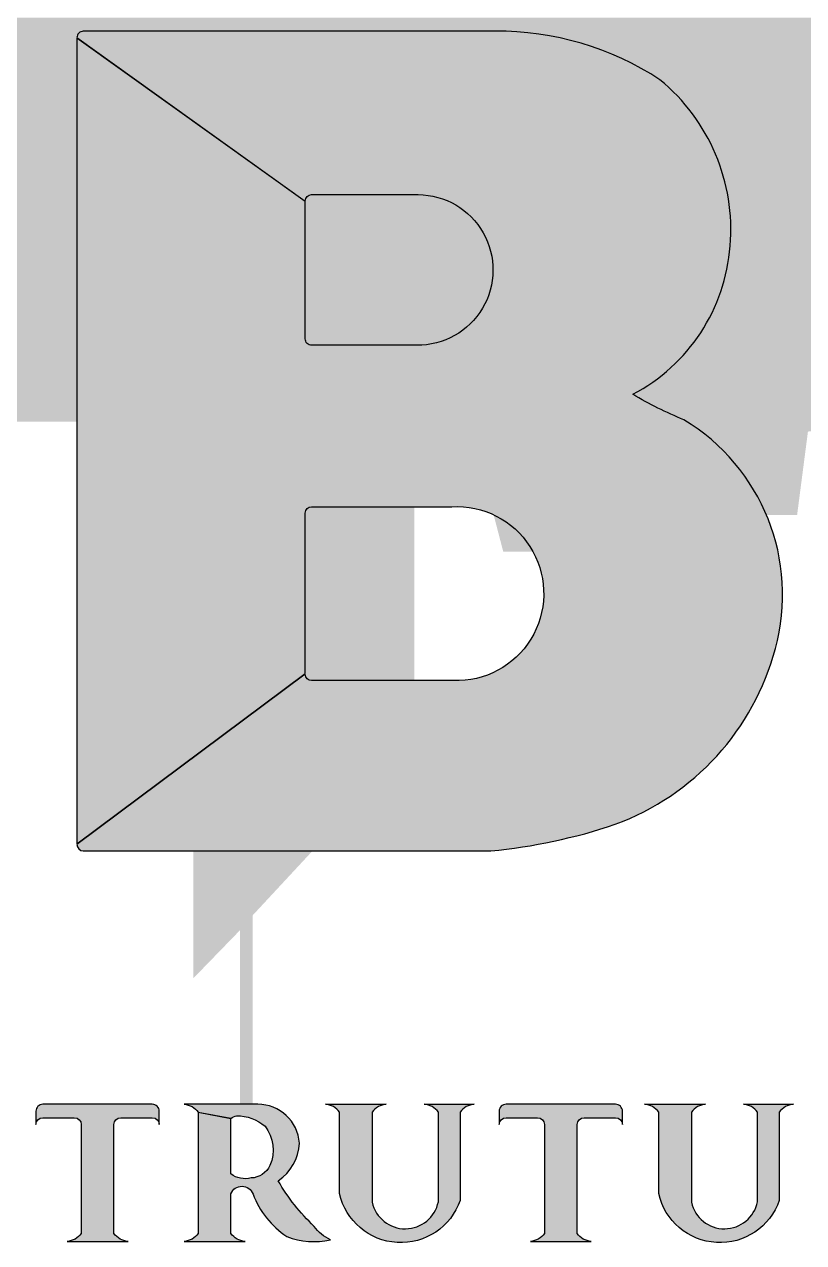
# Model space of a CAD drawing. Extents: x -1.9 to 86, y -1.6 to 61.
# Drawn here: x 74.136 to 74.774, y 7.634 to 8.632 of the extents above; entities that cross this region are included whole.
import ezdxf

# ---------------------------------------------------------------- set-up
doc = ezdxf.new("R2010")
doc.units = 0
doc.header["$MEASUREMENT"] = 0
doc.layers.get('0').update_dxf_attribs({"linetype": 'CONTINUOUS'})
doc.layers.add('ver', color=20, linetype='CONTINUOUS')

msp = doc.modelspace()

# ---------------------------------------------------------------- hatches: boundary and pattern name
h = msp.add_hatch(color=256)
h.set_gradient(color1=(255, 255, 255), color2=(91, 91, 91), tint=1, name='CURVED')
h.paths.add_polyline_path([(73.65919667162493, 8.219217345326712), (73.60001291139301, 8.353032334762318), (73.60001291139301, 8.192327348729506), (73.64343309409841, 8.192327348729506)], flags=17)
edge = h.paths.add_edge_path()
edge.add_line((73.93256387819233, 8.272578201896891), (73.93256387819233, 8.353032334762482))
edge.add_line((73.93256387819233, 8.353032334762318), (73.82646376169768, 8.113139061467862))
edge.add_arc((73.82168270155157, 8.115253631132532), 0.005227804604488912, 270, 336.1411279704151, ccw=False)
edge.add_line((73.82168270155157, 8.11002582652786), (73.79714553637481, 8.11002582652786))
edge.add_line((73.79714553637459, 8.11002582652786), (73.79714553637459, 7.840138407167593))
edge.add_line((73.79714553637459, 7.840138407167828), (73.8227360364111, 7.829981164818278))
edge.add_line((73.82273603641178, 7.829981164818136), (73.82273603641178, 7.782798978153771))
edge.add_line((73.82273603641178, 7.782798978153878), (73.84967646705476, 7.805343235663827))
edge.add_line((73.84967646705545, 7.805343235663443), (73.8696976321506, 7.805343235663443))
edge.add_line((73.8696976321497, 7.805343235663443), (73.89276001331936, 7.795717580759117))
edge.add_line((73.89276001331936, 7.795717580759245), (73.89276001331936, 7.826874240006219))
edge.add_line((73.89276001331936, 7.826874240006006), (73.92945046465374, 7.837006502249018))
edge.add_line((73.92945046465306, 7.83700650224921), (73.92945046465306, 8.271773594712116))
edge.add_line((73.92945046465306, 8.271773594712371), (73.93256387819187, 8.272578201897055))
edge = h.paths.add_edge_path(flags=17)
edge.add_arc((74.49020776458778, 8.165598222613184), 0.07129698502019642, 28.79111662675934, 64.88071122991677)
edge.add_line((74.52047363850724, 8.230152362285637), (74.52836842884162, 8.199936119836337))
edge.add_line((74.52836842884093, 8.199936119836352), (74.55269111346738, 8.199936119836352))
edge = h.paths.add_edge_path()
edge.add_line((74.17936544390167, 8.306419001046905), (74.17936544390167, 8.620443656790968))
edge.add_line((74.17936544390167, 8.620443656790954), (74.3662787950378, 8.48659324054271))
edge.add_line((74.36627879503803, 8.486593240542703), (74.36627879503803, 8.37424048638914))
edge.add_arc((74.37150659964308, 8.374240486389269), 0.005227804604489208, 180, 270)
edge.add_line((74.37150659964308, 8.369012681784739), (74.45748232148375, 8.369012681784739))
edge.add_arc((74.45831292067291, 8.430665134806546), 0.06165804780090973, 269.2281418382186, 450.3257853274533)
edge.add_line((74.45796233326072, 8.492322185880013), (74.37150659964377, 8.492322185880013))
edge.add_arc((74.37150659964308, 8.487094381275824), 0.005227804604489208, 90, 180)
edge.add_line((74.36627879503803, 8.487094381275824), (74.1793654439019, 8.620944797524068))
edge.add_arc((74.18459324850718, 8.620944797524075), 0.005227804604489208, 90, 180, ccw=False)
edge.add_line((74.18459324850718, 8.62617260212825), (74.52169505526771, 8.62617260212825))
edge.add_arc((74.52373802887413, 8.384430366776257), 0.2417508678250299, 56.65671037308363, 90.4841974699915, ccw=False)
edge.add_arc((74.55608934586607, 8.463798288743945), 0.1585368287522042, -4.873497589609713, 50.6468058414215, ccw=False)
edge.add_arc((74.5648445455839, 8.461257418370195), 0.1496081027095822, 297.7002908840801, 355.8112263864524, ccw=False)
edge.add_arc((74.79692493571437, 8.602540159239922), 0.3183611755605353, 239.3003060874027, 247.7311382111136)
edge.add_arc((74.58968185450485, 8.164712537978403), 0.16735840124385, 22.985379362345725, 58.83885732105989, ccw=False)
edge.add_line((74.74375275675229, 8.230065361540838), (74.7689105410685, 8.230065361540838))
edge.add_line((74.76891054106827, 8.230065361540838), (74.7777723996297, 8.298284108095949))
edge.add_line((74.77777239962992, 8.298284108096098), (74.81781490388207, 8.30351153218615))
edge.add_line((74.81781490388252, 8.303511532186363), (74.81781490388252, 8.25041314021896))
edge.add_line((74.81781490388252, 8.250413140219123), (74.85074731231234, 8.173125075370443))
edge.add_line((74.85074731231188, 8.17312507537035), (74.89654013789195, 8.251203304483894))
edge.add_line((74.8965401378924, 8.251203304483923), (74.8965401378924, 8.339377846041494))
edge.add_line((74.8965401378924, 8.339377846041387), (74.97667759716282, 8.339377846041387))
edge.add_line((74.97667759716259, 8.339377846041387), (74.97667759716259, 8.185174377964792))
edge.add_line((74.97667759716259, 8.185174377964913), (75.06502766270737, 8.178832317655399))
edge.add_line((75.06502766270714, 8.178832317655406), (75.06502766270714, 8.307371978641385))
edge.add_line((75.06502766270714, 8.307371978641655), (75.15040416438191, 8.307371978641655))
edge.add_line((75.15040416438191, 8.307371978641655), (75.15040416438191, 8.275623571846921))
edge.add_line((75.15040416438191, 8.275623571846793), (75.17661324336481, 8.275623571846793))
edge.add_line((75.1766132433655, 8.275623571846793), (75.1766132433655, 8.305524066597144))
edge.add_line((75.1766132433655, 8.305524066596945), (75.23035508691473, 8.305524066596945))
edge.add_line((75.23035508691427, 8.305524066596945), (75.24050738516425, 8.36317549675703))
edge.add_line((75.24050738516425, 8.36317549675725), (75.28271940161639, 8.36317549675725))
edge.add_line((75.28271940161594, 8.36317549675725), (75.28882556425523, 8.327618297287053))
edge.add_line((75.28882556425592, 8.32761829728706), (75.29811753069984, 8.32761829728706))
edge.add_line((75.29811753069939, 8.32761829728706), (75.29333882499245, 8.364502252186725))
edge.add_line((75.2933388249929, 8.364502252186881), (75.36124098276431, 8.40523237369645))
edge.add_line((75.36124098276386, 8.40523237369645), (75.37968119823299, 8.462573380806418))
edge.add_line((75.37968119823321, 8.462573380806433), (75.37968119823321, 8.555594486431687))
edge.add_arc((75.39920399210641, 8.596459415321391), 0.04528887163300029, 115.5479368449065, 244.4643475700548, ccw=False)
edge.add_line((75.37967243709849, 8.637320157516683), (72.7910738042859, 8.637320157516683))
edge.add_arc((72.7631595277065, 8.589031863670513), 0.05577603571010523, -13.735721130798993, 59.9688479829353, ccw=False)
edge.add_arc((72.72478751189882, 8.611508937098847), 0.09920693683441938, 301.3760795084615, 338.8959344118896, ccw=False)
edge.add_line((72.77643992463308, 8.52680920525269), (72.81001299827753, 8.402823698673785))
edge.add_arc((72.7989060674457, 8.293694294141574), 0.1096931668156756, 38.356784728823584, 84.1885831267299, ccw=False)
edge.add_arc((72.8479724401628, 8.33923173432261), 0.04327949998463974, -63.662093375288975, 31.375701434723908, ccw=False)
edge.add_line((72.86717400512143, 8.300444945050316), (72.86680557330519, 8.270563079532025))
edge.add_line((72.86680557330519, 8.270563079532039), (72.92159683831218, 8.173376416042046))
edge.add_line((72.92159683831287, 8.173376416041933), (72.96326902962832, 8.172219440658864))
edge.add_arc((72.9676145306988, 8.120936170706017), 0.05146704923163702, -36.624065952300384, 94.84340274656921, ccw=False)
edge.add_line((73.008920284558, 8.09023288334491), (73.0695846428176, 8.084439808027902))
edge.add_line((73.06958464281738, 8.084439808028108), (73.08851809275379, 8.136191237237789))
edge.add_line((73.08851809275401, 8.136191237237782), (73.18026585391326, 8.153099189806717))
edge.add_line((73.18026585391303, 8.15309918980661), (73.18026585391303, 8.308839107643422))
edge.add_line((73.18026585391303, 8.308839107643834), (73.20670452103704, 8.31708192697198))
edge.add_line((73.20670452103704, 8.317081926971653), (73.2260878059138, 8.295010713390688))
edge.add_line((73.22608780591358, 8.295010713390653), (73.25945653044718, 8.295010713390653))
edge.add_line((73.25945653044764, 8.295010713390653), (73.25945653044764, 8.12816769628742))
edge.add_line((73.25945653044764, 8.128167696287463), (73.27610837207894, 8.128167696287463))
edge.add_line((73.27610837207894, 8.128167696287463), (73.27610837207894, 8.087624713881524))
edge.add_line((73.27610837207894, 8.087624713881482), (73.29811523961084, 8.087624713881482))
edge.add_line((73.29811523961061, 8.087624713881482), (73.31147660798919, 8.06287928174141))
edge.add_line((73.31147660798942, 8.062879281741445), (73.32365899455644, 8.062879281741445))
edge.add_line((73.32365899455621, 8.062879281741445), (73.33584138112323, 8.085660792528664))
edge.add_line((73.3358413811246, 8.085660792528628), (73.35156059708501, 8.085660792528628))
edge.add_line((73.35156059708387, 8.085660792528628), (73.35156059708387, 8.12816769628742))
edge.add_line((73.35156059708387, 8.128167696287463), (73.37199556622804, 8.128167696287463))
edge.add_line((73.37199556622849, 8.128167696287463), (73.37199556622849, 8.277673557172307))
edge.add_line((73.37199556622849, 8.277673557172392), (73.39155680077133, 8.268548620613885))
edge.add_line((73.39155680077155, 8.268548620613686), (73.39155680077155, 8.30455523106125))
edge.add_line((73.39155680077155, 8.3045552310614), (73.39895908913385, 8.3045552310614))
edge.add_line((73.39895908913294, 8.3045552310614), (73.39895908913294, 8.323319486527168))
edge.add_line((73.39895908913294, 8.323319486527126), (73.41433383585044, 8.323319486527126))
edge.add_line((73.41433383585112, 8.323319486527126), (73.41433383585112, 8.619843440405901))
edge.add_arc((73.41956164045595, 8.619843440406086), 0.005227804604489208, 90, 180, ccw=False)
edge.add_line((73.41956164045595, 8.625071245010602), (73.62955633986789, 8.625071245010602))
edge.add_line((73.62955633986721, 8.625071245010602), (73.76150733464678, 8.326728914220737))
edge.add_arc((73.76628839479221, 8.32884348388518), 0.005227804604488912, 203.8588720295849, 336.141127970415)
edge.add_line((73.77106945493878, 8.326728914220709), (73.90213063539213, 8.623059367188532))
edge.add_arc((73.90691169553801, 8.620944797524075), 0.005227804604488912, 90, 156.1411279704151, ccw=False)
edge.add_line((73.90691169553801, 8.62617260212825), (74.10679346716128, 8.62617260212825))
edge.add_arc((74.10679346716014, 8.620944797524075), 0.005227804604489208, 0, 90, ccw=False)
edge.add_line((74.11202127176497, 8.620944797524075), (74.11202127176497, 8.306419001047168))
edge.add_line((74.11202127176497, 8.306419001046905), (74.17936544390281, 8.306419001046905))
h.paths.add_polyline_path([(74.37229081031236, 7.954914991683154), (74.27480088842671, 7.954914991683154), (74.27480088842671, 7.850646063831888), (74.31281516102612, 7.889834385450712), (74.31281516102612, 7.738732415075063), (74.32317279474032, 7.738732415075063), (74.32317279474032, 7.901983993372895)])
edge = h.paths.add_edge_path()
edge.add_line((74.27480088842671, 8.031327879198429), (74.36627879503848, 8.09956104350234))
edge.add_arc((74.37150659964308, 8.099561043502192), 0.005227804604489208, 180, 270)
edge.add_line((74.37150659964308, 8.094333238897818), (74.4555357830587, 8.094333238897818))
edge.add_line((74.45553578305848, 8.094333238897818), (74.45553578305848, 8.236786857737542))
edge.add_line((74.45553578305848, 8.236786857737386), (74.37150659964286, 8.236786857737386))
edge.add_arc((74.37150659964308, 8.231559053133012), 0.005227804604489208, 90, 180)
edge.add_line((74.36627879503803, 8.231559053133012), (74.36627879503803, 8.100062184235064))
edge.add_line((74.36627879503803, 8.10006218423517), (74.27480088842626, 8.031829019931259))
edge.add_line((74.27480088842671, 8.031829019931209), (74.27480088842671, 8.03132787919835))
h = msp.add_hatch(color=256)
h.set_gradient(color1=(255, 255, 255), color2=(91, 91, 91), tint=1, name='CURVED')
h.paths.add_polyline_path([(73.65919667162493, 8.219217345326712), (73.60001291139301, 8.353032334762318), (73.60001291139301, 8.192327348729506), (73.64343309409841, 8.192327348729506)], flags=17)
edge = h.paths.add_edge_path()
edge.add_line((73.93256387819233, 8.272578201896891), (73.93256387819233, 8.353032334762482))
edge.add_line((73.93256387819233, 8.353032334762318), (73.82646376169768, 8.113139061467862))
edge.add_arc((73.82168270155157, 8.115253631132532), 0.005227804604488912, 270, 336.1411279704151, ccw=False)
edge.add_line((73.82168270155157, 8.11002582652786), (73.79714553637481, 8.11002582652786))
edge.add_line((73.79714553637459, 8.11002582652786), (73.79714553637459, 7.840138407167593))
edge.add_line((73.79714553637459, 7.840138407167828), (73.8227360364111, 7.829981164818278))
edge.add_line((73.82273603641178, 7.829981164818136), (73.82273603641178, 7.782798978153771))
edge.add_line((73.82273603641178, 7.782798978153878), (73.84967646705476, 7.805343235663827))
edge.add_line((73.84967646705545, 7.805343235663443), (73.8696976321506, 7.805343235663443))
edge.add_line((73.8696976321497, 7.805343235663443), (73.89276001331936, 7.795717580759117))
edge.add_line((73.89276001331936, 7.795717580759245), (73.89276001331936, 7.826874240006219))
edge.add_line((73.89276001331936, 7.826874240006006), (73.92945046465374, 7.837006502249018))
edge.add_line((73.92945046465306, 7.83700650224921), (73.92945046465306, 8.271773594712116))
edge.add_line((73.92945046465306, 8.271773594712371), (73.93256387819187, 8.272578201897055))
edge = h.paths.add_edge_path(flags=17)
edge.add_arc((74.49020776458778, 8.165598222613184), 0.07129698502019642, 28.79111662675934, 64.88071122991677)
edge.add_line((74.52047363850724, 8.230152362285637), (74.52836842884162, 8.199936119836337))
edge.add_line((74.52836842884093, 8.199936119836352), (74.55269111346738, 8.199936119836352))
edge = h.paths.add_edge_path()
edge.add_line((74.17936544390167, 8.306419001046905), (74.17936544390167, 8.620443656790968))
edge.add_line((74.17936544390167, 8.620443656790954), (74.3662787950378, 8.48659324054271))
edge.add_line((74.36627879503803, 8.486593240542703), (74.36627879503803, 8.37424048638914))
edge.add_arc((74.37150659964308, 8.374240486389269), 0.005227804604489208, 180, 270)
edge.add_line((74.37150659964308, 8.369012681784739), (74.45748232148375, 8.369012681784739))
edge.add_arc((74.45831292067291, 8.430665134806546), 0.06165804780090973, 269.2281418382186, 450.3257853274533)
edge.add_line((74.45796233326072, 8.492322185880013), (74.37150659964377, 8.492322185880013))
edge.add_arc((74.37150659964308, 8.487094381275824), 0.005227804604489208, 90, 180)
edge.add_line((74.36627879503803, 8.487094381275824), (74.1793654439019, 8.620944797524068))
edge.add_arc((74.18459324850718, 8.620944797524075), 0.005227804604489208, 90, 180, ccw=False)
edge.add_line((74.18459324850718, 8.62617260212825), (74.52169505526771, 8.62617260212825))
edge.add_arc((74.52373802887413, 8.384430366776257), 0.2417508678250299, 56.65671037308363, 90.4841974699915, ccw=False)
edge.add_arc((74.55608934586607, 8.463798288743945), 0.1585368287522042, -4.873497589609713, 50.6468058414215, ccw=False)
edge.add_arc((74.5648445455839, 8.461257418370195), 0.1496081027095822, 297.7002908840801, 355.8112263864524, ccw=False)
edge.add_arc((74.79692493571437, 8.602540159239922), 0.3183611755605353, 239.3003060874027, 247.7311382111136)
edge.add_arc((74.58968185450485, 8.164712537978403), 0.16735840124385, 22.985379362345725, 58.83885732105989, ccw=False)
edge.add_line((74.74375275675229, 8.230065361540838), (74.7689105410685, 8.230065361540838))
edge.add_line((74.76891054106827, 8.230065361540838), (74.7777723996297, 8.298284108095949))
edge.add_line((74.77777239962992, 8.298284108096098), (74.81781490388207, 8.30351153218615))
edge.add_line((74.81781490388252, 8.303511532186363), (74.81781490388252, 8.25041314021896))
edge.add_line((74.81781490388252, 8.250413140219123), (74.85074731231234, 8.173125075370443))
edge.add_line((74.85074731231188, 8.17312507537035), (74.89654013789195, 8.251203304483894))
edge.add_line((74.8965401378924, 8.251203304483923), (74.8965401378924, 8.339377846041494))
edge.add_line((74.8965401378924, 8.339377846041387), (74.97667759716282, 8.339377846041387))
edge.add_line((74.97667759716259, 8.339377846041387), (74.97667759716259, 8.185174377964792))
edge.add_line((74.97667759716259, 8.185174377964913), (75.06502766270737, 8.178832317655399))
edge.add_line((75.06502766270714, 8.178832317655406), (75.06502766270714, 8.307371978641385))
edge.add_line((75.06502766270714, 8.307371978641655), (75.15040416438191, 8.307371978641655))
edge.add_line((75.15040416438191, 8.307371978641655), (75.15040416438191, 8.275623571846921))
edge.add_line((75.15040416438191, 8.275623571846793), (75.17661324336481, 8.275623571846793))
edge.add_line((75.1766132433655, 8.275623571846793), (75.1766132433655, 8.305524066597144))
edge.add_line((75.1766132433655, 8.305524066596945), (75.23035508691473, 8.305524066596945))
edge.add_line((75.23035508691427, 8.305524066596945), (75.24050738516425, 8.36317549675703))
edge.add_line((75.24050738516425, 8.36317549675725), (75.28271940161639, 8.36317549675725))
edge.add_line((75.28271940161594, 8.36317549675725), (75.28882556425523, 8.327618297287053))
edge.add_line((75.28882556425592, 8.32761829728706), (75.29811753069984, 8.32761829728706))
edge.add_line((75.29811753069939, 8.32761829728706), (75.29333882499245, 8.364502252186725))
edge.add_line((75.2933388249929, 8.364502252186881), (75.36124098276431, 8.40523237369645))
edge.add_line((75.36124098276386, 8.40523237369645), (75.37968119823299, 8.462573380806418))
edge.add_line((75.37968119823321, 8.462573380806433), (75.37968119823321, 8.555594486431687))
edge.add_arc((75.39920399210641, 8.596459415321391), 0.04528887163300029, 115.5479368449065, 244.4643475700548, ccw=False)
edge.add_line((75.37967243709849, 8.637320157516683), (72.7910738042859, 8.637320157516683))
edge.add_arc((72.7631595277065, 8.589031863670513), 0.05577603571010523, -13.735721130798993, 59.9688479829353, ccw=False)
edge.add_arc((72.72478751189882, 8.611508937098847), 0.09920693683441938, 301.3760795084615, 338.8959344118896, ccw=False)
edge.add_line((72.77643992463308, 8.52680920525269), (72.81001299827753, 8.402823698673785))
edge.add_arc((72.7989060674457, 8.293694294141574), 0.1096931668156756, 38.356784728823584, 84.1885831267299, ccw=False)
edge.add_arc((72.8479724401628, 8.33923173432261), 0.04327949998463974, -63.662093375288975, 31.375701434723908, ccw=False)
edge.add_line((72.86717400512143, 8.300444945050316), (72.86680557330519, 8.270563079532025))
edge.add_line((72.86680557330519, 8.270563079532039), (72.92159683831218, 8.173376416042046))
edge.add_line((72.92159683831287, 8.173376416041933), (72.96326902962832, 8.172219440658864))
edge.add_arc((72.9676145306988, 8.120936170706017), 0.05146704923163702, -36.624065952300384, 94.84340274656921, ccw=False)
edge.add_line((73.008920284558, 8.09023288334491), (73.0695846428176, 8.084439808027902))
edge.add_line((73.06958464281738, 8.084439808028108), (73.08851809275379, 8.136191237237789))
edge.add_line((73.08851809275401, 8.136191237237782), (73.18026585391326, 8.153099189806717))
edge.add_line((73.18026585391303, 8.15309918980661), (73.18026585391303, 8.308839107643422))
edge.add_line((73.18026585391303, 8.308839107643834), (73.20670452103704, 8.31708192697198))
edge.add_line((73.20670452103704, 8.317081926971653), (73.2260878059138, 8.295010713390688))
edge.add_line((73.22608780591358, 8.295010713390653), (73.25945653044718, 8.295010713390653))
edge.add_line((73.25945653044764, 8.295010713390653), (73.25945653044764, 8.12816769628742))
edge.add_line((73.25945653044764, 8.128167696287463), (73.27610837207894, 8.128167696287463))
edge.add_line((73.27610837207894, 8.128167696287463), (73.27610837207894, 8.087624713881524))
edge.add_line((73.27610837207894, 8.087624713881482), (73.29811523961084, 8.087624713881482))
edge.add_line((73.29811523961061, 8.087624713881482), (73.31147660798919, 8.06287928174141))
edge.add_line((73.31147660798942, 8.062879281741445), (73.32365899455644, 8.062879281741445))
edge.add_line((73.32365899455621, 8.062879281741445), (73.33584138112323, 8.085660792528664))
edge.add_line((73.3358413811246, 8.085660792528628), (73.35156059708501, 8.085660792528628))
edge.add_line((73.35156059708387, 8.085660792528628), (73.35156059708387, 8.12816769628742))
edge.add_line((73.35156059708387, 8.128167696287463), (73.37199556622804, 8.128167696287463))
edge.add_line((73.37199556622849, 8.128167696287463), (73.37199556622849, 8.277673557172307))
edge.add_line((73.37199556622849, 8.277673557172392), (73.39155680077133, 8.268548620613885))
edge.add_line((73.39155680077155, 8.268548620613686), (73.39155680077155, 8.30455523106125))
edge.add_line((73.39155680077155, 8.3045552310614), (73.39895908913385, 8.3045552310614))
edge.add_line((73.39895908913294, 8.3045552310614), (73.39895908913294, 8.323319486527168))
edge.add_line((73.39895908913294, 8.323319486527126), (73.41433383585044, 8.323319486527126))
edge.add_line((73.41433383585112, 8.323319486527126), (73.41433383585112, 8.619843440405901))
edge.add_arc((73.41956164045595, 8.619843440406086), 0.005227804604489208, 90, 180, ccw=False)
edge.add_line((73.41956164045595, 8.625071245010602), (73.62955633986789, 8.625071245010602))
edge.add_line((73.62955633986721, 8.625071245010602), (73.76150733464678, 8.326728914220737))
edge.add_arc((73.76628839479221, 8.32884348388518), 0.005227804604488912, 203.8588720295849, 336.141127970415)
edge.add_line((73.77106945493878, 8.326728914220709), (73.90213063539213, 8.623059367188532))
edge.add_arc((73.90691169553801, 8.620944797524075), 0.005227804604488912, 90, 156.1411279704151, ccw=False)
edge.add_line((73.90691169553801, 8.62617260212825), (74.10679346716128, 8.62617260212825))
edge.add_arc((74.10679346716014, 8.620944797524075), 0.005227804604489208, 0, 90, ccw=False)
edge.add_line((74.11202127176497, 8.620944797524075), (74.11202127176497, 8.306419001047168))
edge.add_line((74.11202127176497, 8.306419001046905), (74.17936544390281, 8.306419001046905))
h.paths.add_polyline_path([(74.37229081031236, 7.954914991683154), (74.27480088842671, 7.954914991683154), (74.27480088842671, 7.850646063831888), (74.31281516102612, 7.889834385450712), (74.31281516102612, 7.738732415075063), (74.32317279474032, 7.738732415075063), (74.32317279474032, 7.901983993372895)])
edge = h.paths.add_edge_path()
edge.add_line((74.27480088842671, 8.031327879198429), (74.36627879503848, 8.09956104350234))
edge.add_arc((74.37150659964308, 8.099561043502192), 0.005227804604489208, 180, 270)
edge.add_line((74.37150659964308, 8.094333238897818), (74.4555357830587, 8.094333238897818))
edge.add_line((74.45553578305848, 8.094333238897818), (74.45553578305848, 8.236786857737542))
edge.add_line((74.45553578305848, 8.236786857737386), (74.37150659964286, 8.236786857737386))
edge.add_arc((74.37150659964308, 8.231559053133012), 0.005227804604489208, 90, 180)
edge.add_line((74.36627879503803, 8.231559053133012), (74.36627879503803, 8.100062184235064))
edge.add_line((74.36627879503803, 8.10006218423517), (74.27480088842626, 8.031829019931259))
edge.add_line((74.27480088842671, 8.031829019931209), (74.27480088842671, 8.03132787919835))
h = msp.add_hatch(color=256)
edge = h.paths.add_edge_path()
edge.add_line((74.15152244955684, 7.736345851824311), (74.17728145306805, 7.736345851824311))
edge.add_arc((74.17728145306761, 7.730683410754608), 0.005662441069702595, -4.457604063645704e-09, 89.9999999955424, ccw=False)
edge.add_line((74.18294389413731, 7.730683410754168), (74.18294389413731, 7.641596815280352))
edge.add_arc((74.17049503215388, 7.65020258296504), 0.01513384954746496, 273.34979845936647, 325.34430149582334, ccw=False)
edge.add_line((74.17137932887667, 7.635094590992864), (74.2212693007169, 7.635094590992864))
edge.add_arc((74.22215359743912, 7.650202582966211), 0.01513384954859994, 214.6556985066013, 266.6502015430411, ccw=False)
edge.add_line((74.20970473545512, 7.641596815280352), (74.2097047354558, 7.730683410754168))
edge.add_arc((74.21536717652596, 7.730683410754153), 0.005662441070157342, 89.99999999985619, 179.9999999998562, ccw=False)
edge.add_line((74.21536717652597, 7.736345851824311), (74.24112618003718, 7.736345851824311))
edge.add_arc((74.24112618003709, 7.730683410754267), 0.005662441070043656, -1.0065264177683275e-09, 89.99999999899342, ccw=False)
edge.add_line((74.24678862110713, 7.730683410754168), (74.24678862110713, 7.74168114943663))
edge.add_arc((74.24112618003723, 7.741681149436887), 0.005662441069901547, 359.9999999974028, 450.0000000004313)
edge.add_line((74.24112618003718, 7.747343590506787), (74.15152244955661, 7.747343590506787))
edge.add_arc((74.15152244955623, 7.741681149436545), 0.005662441070242608, 89.9999999961176, 179.9999999991373)
edge.add_line((74.14586000848598, 7.74168114943663), (74.14586000848598, 7.730683410754168))
edge.add_arc((74.15152244955648, 7.730683410753812), 0.005662441070498403, 89.99999999640522, 179.9999999964051, ccw=False)
h = msp.add_hatch(color=256)
edge = h.paths.add_edge_path()
edge.add_line((74.15152244955684, 7.736345851824311), (74.17728145306805, 7.736345851824311))
edge.add_arc((74.17728145306761, 7.730683410754608), 0.005662441069702595, -4.457604063645704e-09, 89.9999999955424, ccw=False)
edge.add_line((74.18294389413731, 7.730683410754168), (74.18294389413731, 7.641596815280352))
edge.add_arc((74.17049503215388, 7.65020258296504), 0.01513384954746496, 273.34979845936647, 325.34430149582334, ccw=False)
edge.add_line((74.17137932887667, 7.635094590992864), (74.2212693007169, 7.635094590992864))
edge.add_arc((74.22215359743912, 7.650202582966211), 0.01513384954859994, 214.6556985066013, 266.6502015430411, ccw=False)
edge.add_line((74.20970473545512, 7.641596815280352), (74.2097047354558, 7.730683410754168))
edge.add_arc((74.21536717652596, 7.730683410754153), 0.005662441070157342, 89.99999999985619, 179.9999999998562, ccw=False)
edge.add_line((74.21536717652597, 7.736345851824311), (74.24112618003718, 7.736345851824311))
edge.add_arc((74.24112618003709, 7.730683410754267), 0.005662441070043656, -1.0065264177683275e-09, 89.99999999899342, ccw=False)
edge.add_line((74.24678862110713, 7.730683410754168), (74.24678862110713, 7.74168114943663))
edge.add_arc((74.24112618003723, 7.741681149436887), 0.005662441069901547, 359.9999999974028, 450.0000000004313)
edge.add_line((74.24112618003718, 7.747343590506787), (74.15152244955661, 7.747343590506787))
edge.add_arc((74.15152244955623, 7.741681149436545), 0.005662441070242608, 89.9999999961176, 179.9999999991373)
edge.add_line((74.14586000848598, 7.74168114943663), (74.14586000848598, 7.730683410754168))
edge.add_arc((74.15152244955648, 7.730683410753812), 0.005662441070498403, 89.99999999640522, 179.9999999964051, ccw=False)
h = msp.add_hatch(color=256)
edge = h.paths.add_edge_path()
edge.add_line((74.32735671749296, 7.747343590506787), (74.26713471564253, 7.747343590506631))
edge.add_arc((74.26625041891954, 7.732235598534127), 0.01513384954780246, 34.655698503173085, 86.65020153995408, ccw=False)
edge.add_line((74.2786992809034, 7.740841366218788), (74.30546012222143, 7.73572916950765))
edge.add_arc((74.31466985983836, 7.722972531366047), 0.0157337561837108, 107.0177635531779, 125.8276453536181, ccw=False)
edge.add_arc((74.31036365104818, 7.703211729670673), 0.03480692115425265, 48.669566149928585, 90.49146809968471, ccw=False)
edge.add_arc((74.30907648630924, 7.710056965830635), 0.03100617669304995, -24.361826704798773, 38.476274951576386, ccw=False)
edge.add_arc((74.3215793391148, 7.704220160894437), 0.0172096672047047, 271.1754016845475, 336.1698382972643, ccw=False)
edge.add_arc((74.31706321528, 7.705707390700672), 0.01931701767986735, 233.0823244677814, 284.59975714810395, ccw=False)
edge.add_line((74.30546012222143, 7.690263446789913), (74.30546012222143, 7.735679322207247))
edge.add_line((74.30546012222143, 7.735679322207247), (74.2786992809034, 7.74066120383236))
edge.add_line((74.2786992809034, 7.74066120383236), (74.2786992809034, 7.641596815280664))
edge.add_arc((74.26625041891958, 7.650202582965347), 0.01513384954777755, 273.34979845988926, 325.34430149666593, ccw=False)
edge.add_line((74.26713471564253, 7.635094590992864), (74.31702468748253, 7.635094590992239))
edge.add_arc((74.317908984206, 7.65020258296526), 0.01513384954834761, 214.6556985014415, 266.6502015382426, ccw=False)
edge.add_line((74.30546012222143, 7.641596815280664), (74.30546012222143, 7.674098679366438))
edge.add_arc((74.31445424575992, 7.670606284540615), 0.00964837187534619, 19.542839544683318, 158.7789379523005, ccw=False)
edge.add_arc((74.39159133949288, 7.699562198731558), 0.07274621856628814, 200.7121786126667, 236.2136212335059)
edge.add_arc((74.3732345381889, 7.694381369833237), 0.05953268231091615, 248.2117071131409, 283.3209701309305)
edge.add_arc((74.40008501074105, 7.666004826718467), 0.03234127992900454, 215.2901498061238, 246.0399279734701, ccw=False)
edge.add_arc((74.48353750212618, 7.764254354207504), 0.1604388978850824, 209.7042529028465, 226.7889004136051, ccw=False)
edge.add_arc((74.32229566244105, 7.71735059077633), 0.039262772127156, 303.8768631550018, 357.1471711074785)
edge.add_arc((74.32743507265334, 7.713198139870688), 0.0341455405386087, 3.691298735204744, 90.13147907054066)
h = msp.add_hatch(color=256)
edge = h.paths.add_edge_path()
edge.add_line((74.32735671749296, 7.747343590506787), (74.26713471564253, 7.747343590506631))
edge.add_arc((74.26625041891954, 7.732235598534127), 0.01513384954780246, 34.655698503173085, 86.65020153995408, ccw=False)
edge.add_line((74.2786992809034, 7.740841366218788), (74.30546012222143, 7.73572916950765))
edge.add_arc((74.31466985983836, 7.722972531366047), 0.0157337561837108, 107.0177635531779, 125.8276453536181, ccw=False)
edge.add_arc((74.31036365104818, 7.703211729670673), 0.03480692115425265, 48.669566149928585, 90.49146809968471, ccw=False)
edge.add_arc((74.30907648630924, 7.710056965830635), 0.03100617669304995, -24.361826704798773, 38.476274951576386, ccw=False)
edge.add_arc((74.3215793391148, 7.704220160894437), 0.0172096672047047, 271.1754016845475, 336.1698382972643, ccw=False)
edge.add_arc((74.31706321528, 7.705707390700672), 0.01931701767986735, 233.0823244677814, 284.59975714810395, ccw=False)
edge.add_line((74.30546012222143, 7.690263446789913), (74.30546012222143, 7.735679322207247))
edge.add_line((74.30546012222143, 7.735679322207247), (74.2786992809034, 7.74066120383236))
edge.add_line((74.2786992809034, 7.74066120383236), (74.2786992809034, 7.641596815280664))
edge.add_arc((74.26625041891958, 7.650202582965347), 0.01513384954777755, 273.34979845988926, 325.34430149666593, ccw=False)
edge.add_line((74.26713471564253, 7.635094590992864), (74.31702468748253, 7.635094590992239))
edge.add_arc((74.317908984206, 7.65020258296526), 0.01513384954834761, 214.6556985014415, 266.6502015382426, ccw=False)
edge.add_line((74.30546012222143, 7.641596815280664), (74.30546012222143, 7.674098679366438))
edge.add_arc((74.31445424575992, 7.670606284540615), 0.00964837187534619, 19.542839544683318, 158.7789379523005, ccw=False)
edge.add_arc((74.39159133949288, 7.699562198731558), 0.07274621856628814, 200.7121786126667, 236.2136212335059)
edge.add_arc((74.3732345381889, 7.694381369833237), 0.05953268231091615, 248.2117071131409, 283.3209701309305)
edge.add_arc((74.40008501074105, 7.666004826718467), 0.03234127992900454, 215.2901498061238, 246.0399279734701, ccw=False)
edge.add_arc((74.48353750212618, 7.764254354207504), 0.1604388978850824, 209.7042529028465, 226.7889004136051, ccw=False)
edge.add_arc((74.32229566244105, 7.71735059077633), 0.039262772127156, 303.8768631550018, 357.1471711074785)
edge.add_arc((74.32743507265334, 7.713198139870688), 0.0341455405386087, 3.691298735204744, 90.13147907054066)
h = msp.add_hatch(color=256)
edge = h.paths.add_edge_path()
edge.add_arc((74.43353618901762, 7.732235598533884), 0.01513384954803959, 93.34979845961607, 145.3443014963443)
edge.add_line((74.42108732703363, 7.740841366218788), (74.42108732703409, 7.667084583451256))
edge.add_arc((74.44810886307212, 7.673048847314164), 0.02767193259028369, 192.4469034688749, 348.5834064075655)
edge.add_line((74.47523327574399, 7.667571430907898), (74.47523327574467, 7.740841366218788))
edge.add_arc((74.46278441376057, 7.73223559853365), 0.01513384954826993, 34.65569850413838, 86.6502015408653)
edge.add_line((74.46366871048335, 7.747343590506631), (74.50461649883081, 7.747343590506631))
edge.add_arc((74.50550079555359, 7.73223559853365), 0.01513384954826614, 93.3497984591347, 145.3443014958616)
edge.add_line((74.49305193356949, 7.740841366218788), (74.49305193356949, 7.668620585925638))
edge.add_arc((74.44449802631722, 7.685458963611849), 0.05139078587223114, 192.5055539860695, 340.8735777182515, ccw=False)
edge.add_line((74.39432648571514, 7.674331098309892), (74.39432648571582, 7.740841366218788))
edge.add_arc((74.38187762373173, 7.73223559853365), 0.01513384954826993, 34.65569850413838, 86.6502015408653)
edge.add_line((74.3827619204545, 7.747343590506631), (74.43265189229473, 7.747343590506631))
h = msp.add_hatch(color=256)
edge = h.paths.add_edge_path()
edge.add_arc((74.43353618901762, 7.732235598533884), 0.01513384954803959, 93.34979845961607, 145.3443014963443)
edge.add_line((74.42108732703363, 7.740841366218788), (74.42108732703409, 7.667084583451256))
edge.add_arc((74.44810886307212, 7.673048847314164), 0.02767193259028369, 192.4469034688749, 348.5834064075655)
edge.add_line((74.47523327574399, 7.667571430907898), (74.47523327574467, 7.740841366218788))
edge.add_arc((74.46278441376057, 7.73223559853365), 0.01513384954826993, 34.65569850413838, 86.6502015408653)
edge.add_line((74.46366871048335, 7.747343590506631), (74.50461649883081, 7.747343590506631))
edge.add_arc((74.50550079555359, 7.73223559853365), 0.01513384954826614, 93.3497984591347, 145.3443014958616)
edge.add_line((74.49305193356949, 7.740841366218788), (74.49305193356949, 7.668620585925638))
edge.add_arc((74.44449802631722, 7.685458963611849), 0.05139078587223114, 192.5055539860695, 340.8735777182515, ccw=False)
edge.add_line((74.39432648571514, 7.674331098309892), (74.39432648571582, 7.740841366218788))
edge.add_arc((74.38187762373173, 7.73223559853365), 0.01513384954826993, 34.65569850413838, 86.6502015408653)
edge.add_line((74.3827619204545, 7.747343590506631), (74.43265189229473, 7.747343590506631))
h = msp.add_hatch(color=256)
edge = h.paths.add_edge_path()
edge.add_line((74.53068615496849, 7.736345851824311), (74.5564451584797, 7.736345851824311))
edge.add_arc((74.55644515847926, 7.730683410754608), 0.005662441069702595, -4.457604063645704e-09, 89.9999999955424, ccw=False)
edge.add_line((74.56210759954897, 7.730683410754168), (74.56210759954897, 7.641596815280352))
edge.add_arc((74.54965873756531, 7.650202582965506), 0.01513384954791715, 273.34979845840394, 325.3443014948607, ccw=False)
edge.add_line((74.55054303428787, 7.635094590992864), (74.60043300612878, 7.635094590992864))
edge.add_arc((74.60131730285089, 7.650202582966445), 0.01513384954882649, 214.655698507084, 266.6502015435225, ccw=False)
edge.add_line((74.58886844086678, 7.641596815280352), (74.58886844086769, 7.730683410754168))
edge.add_arc((74.59453088193762, 7.730683410754381), 0.005662441069929969, 90.00000000215692, 180.0000000021569, ccw=False)
edge.add_line((74.5945308819374, 7.736345851824311), (74.62028988544907, 7.736345851824311))
edge.add_arc((74.62028988544897, 7.730683410754267), 0.005662441070043656, -1.0065264177683275e-09, 89.99999999899342, ccw=False)
edge.add_line((74.62595232651901, 7.730683410754168), (74.62595232651901, 7.74168114943663))
edge.add_arc((74.62028988544911, 7.741681149436887), 0.005662441069901547, 359.9999999974028, 450.0000000004313)
edge.add_line((74.62028988544907, 7.747343590506787), (74.53068615496849, 7.747343590506787))
edge.add_arc((74.530686154968, 7.741681149436431), 0.005662441070356294, 89.99999999496723, 179.9999999979869)
edge.add_line((74.52502371389764, 7.74168114943663), (74.52502371389764, 7.730683410754168))
edge.add_arc((74.53068615496814, 7.730683410753812), 0.005662441070498403, 89.99999999640522, 179.9999999964051, ccw=False)
h = msp.add_hatch(color=256)
edge = h.paths.add_edge_path()
edge.add_line((74.53068615496849, 7.736345851824311), (74.5564451584797, 7.736345851824311))
edge.add_arc((74.55644515847926, 7.730683410754608), 0.005662441069702595, -4.457604063645704e-09, 89.9999999955424, ccw=False)
edge.add_line((74.56210759954897, 7.730683410754168), (74.56210759954897, 7.641596815280352))
edge.add_arc((74.54965873756531, 7.650202582965506), 0.01513384954791715, 273.34979845840394, 325.3443014948607, ccw=False)
edge.add_line((74.55054303428787, 7.635094590992864), (74.60043300612878, 7.635094590992864))
edge.add_arc((74.60131730285089, 7.650202582966445), 0.01513384954882649, 214.655698507084, 266.6502015435225, ccw=False)
edge.add_line((74.58886844086678, 7.641596815280352), (74.58886844086769, 7.730683410754168))
edge.add_arc((74.59453088193762, 7.730683410754381), 0.005662441069929969, 90.00000000215692, 180.0000000021569, ccw=False)
edge.add_line((74.5945308819374, 7.736345851824311), (74.62028988544907, 7.736345851824311))
edge.add_arc((74.62028988544897, 7.730683410754267), 0.005662441070043656, -1.0065264177683275e-09, 89.99999999899342, ccw=False)
edge.add_line((74.62595232651901, 7.730683410754168), (74.62595232651901, 7.74168114943663))
edge.add_arc((74.62028988544911, 7.741681149436887), 0.005662441069901547, 359.9999999974028, 450.0000000004313)
edge.add_line((74.62028988544907, 7.747343590506787), (74.53068615496849, 7.747343590506787))
edge.add_arc((74.530686154968, 7.741681149436431), 0.005662441070356294, 89.99999999496723, 179.9999999979869)
edge.add_line((74.52502371389764, 7.74168114943663), (74.52502371389764, 7.730683410754168))
edge.add_arc((74.53068615496814, 7.730683410753812), 0.005662441070498403, 89.99999999640522, 179.9999999964051, ccw=False)
h = msp.add_hatch(color=256)
edge = h.paths.add_edge_path()
edge.add_arc((74.69480368802459, 7.732235598533184), 0.01513384954871835, 93.3497984581722, 145.344301494899)
edge.add_line((74.68235482604027, 7.740841366218788), (74.68235482604027, 7.667084583451256))
edge.add_arc((74.70937636207887, 7.673048847314284), 0.02767193259086461, 192.4469034688637, 348.5834064075552)
edge.add_line((74.7365007747513, 7.667571430907898), (74.73650077475176, 7.740841366218788))
edge.add_arc((74.72405191276744, 7.732235598533184), 0.01513384954872212, 34.65569850510104, 86.6502015418278)
edge.add_line((74.72493620948998, 7.747343590506631), (74.7658839978379, 7.747343590506631))
edge.add_arc((74.76676829456079, 7.732235598533884), 0.01513384954803959, 93.34979845961607, 145.3443014963443)
edge.add_line((74.7543194325768, 7.740841366218788), (74.75431943257612, 7.668620585925638))
edge.add_arc((74.70576552532386, 7.685458963611849), 0.05139078587223114, 192.5055539860695, 340.8735777182515, ccw=False)
edge.add_line((74.65559398472178, 7.674331098309892), (74.65559398472223, 7.740841366218788))
edge.add_arc((74.64314512273836, 7.732235598534117), 0.01513384954781774, 34.65569850317572, 86.6502015399028)
edge.add_line((74.64402941946136, 7.747343590506631), (74.69391939130205, 7.747343590506631))
h = msp.add_hatch(color=256)
edge = h.paths.add_edge_path()
edge.add_arc((74.69480368802459, 7.732235598533184), 0.01513384954871835, 93.3497984581722, 145.344301494899)
edge.add_line((74.68235482604027, 7.740841366218788), (74.68235482604027, 7.667084583451256))
edge.add_arc((74.70937636207887, 7.673048847314284), 0.02767193259086461, 192.4469034688637, 348.5834064075552)
edge.add_line((74.7365007747513, 7.667571430907898), (74.73650077475176, 7.740841366218788))
edge.add_arc((74.72405191276744, 7.732235598533184), 0.01513384954872212, 34.65569850510104, 86.6502015418278)
edge.add_line((74.72493620948998, 7.747343590506631), (74.7658839978379, 7.747343590506631))
edge.add_arc((74.76676829456079, 7.732235598533884), 0.01513384954803959, 93.34979845961607, 145.3443014963443)
edge.add_line((74.7543194325768, 7.740841366218788), (74.75431943257612, 7.668620585925638))
edge.add_arc((74.70576552532386, 7.685458963611849), 0.05139078587223114, 192.5055539860695, 340.8735777182515, ccw=False)
edge.add_line((74.65559398472178, 7.674331098309892), (74.65559398472223, 7.740841366218788))
edge.add_arc((74.64314512273836, 7.732235598534117), 0.01513384954781774, 34.65569850317572, 86.6502015399028)
edge.add_line((74.64402941946136, 7.747343590506631), (74.69391939130205, 7.747343590506631))
at = {"layer": 'ver'}
h = msp.add_hatch(color=256, dxfattribs=at)
edge = h.paths.add_edge_path()
edge.add_line((73.62955633986721, 8.625071245010759), (73.76150733464746, 8.326728914221022))
edge.add_arc((73.76628839479312, 8.328843483885507), 0.005227804604457075, 203.8588720295843, 336.1411279704157)
edge.add_line((73.77106945493878, 8.326728914221022), (73.90213063539122, 8.623059367188958))
edge.add_arc((73.90691169553753, 8.62094479752365), 0.005227804605387583, 89.99999999470458, 156.14112796507, ccw=False)
edge.add_line((73.90691169553801, 8.626172602129031), (74.10679346716014, 8.626172602129031))
edge.add_arc((74.10679346716007, 8.620944797524139), 0.005227804604892583, -7.008793545537628e-10, 89.99999999922119, ccw=False)
edge.add_line((74.11202127176497, 8.620944797524075), (74.11202127176497, 7.960142796288139))
edge.add_arc((74.10679346716037, 7.960142796288366), 0.005227804604601261, 269.99999999750804, 359.99999999750804, ccw=False)
edge.add_line((74.10679346716014, 7.954914991683765), (73.93779168279625, 7.954914991683765))
edge.add_arc((73.93779168279647, 7.960142796287911), 0.005227804604146513, 179.999999997508, 269.99999999750804, ccw=False)
edge.add_line((73.93256387819233, 7.960142796288139), (73.93256387819233, 8.353032334762773))
edge.add_line((73.93256387819233, 8.353032334762773), (73.82646376169723, 8.113139061468218))
edge.add_arc((73.82168270155162, 8.115253631132738), 0.00522780460441946, 269.999999999377, 336.1411279698076, ccw=False)
edge.add_line((73.82168270155157, 8.110025826528314), (73.71089408803263, 8.110025826528314))
edge.add_arc((73.71089408803269, 8.115253631132562), 0.005227804604247765, 203.8588720289337, 269.999999999377, ccw=False)
edge.add_line((73.7061130278872, 8.113139061468218), (73.60001291139301, 8.353032334762773))
edge.add_line((73.60001291139301, 8.353032334762773), (73.60001291139301, 7.960142796288139))
edge.add_arc((73.5947851067883, 7.96014279628848), 0.005227804604714947, 269.99999999626203, 359.99999999626203, ccw=False)
edge.add_line((73.59478510678795, 7.954914991683765), (73.41956164045595, 7.954914991683765))
edge.add_arc((73.41956164045573, 7.960142796288366), 0.005227804604601261, 180.000000002492, 270.00000000249196, ccw=False)
edge.add_line((73.41433383585112, 7.960142796288139), (73.41433383585112, 8.619843440406399))
edge.add_arc((73.41956164045573, 8.619843440406164), 0.005227804604601261, 89.99999999750798, 179.9999999974302, ccw=False)
edge.add_line((73.41956164045595, 8.625071245010759), (73.62955633986721, 8.625071245010759))
edge = h.paths.add_edge_path()
edge.add_arc((74.37150659964281, 8.374240486389994), 0.005227804604786002, 180.0000000029592, 270.00000000295915, ccw=False)
edge.add_line((74.36627879503803, 8.374240486389724), (74.36627879503803, 8.486593240543172))
edge.add_line((74.36627879503803, 8.486593240543172), (74.17936544390167, 8.620443656791409))
edge.add_line((74.17936544390167, 8.620443656791409), (74.17936544390167, 7.960643937021089))
edge.add_line((74.17936544390167, 7.960643937021089), (74.36627879503803, 8.100062184235284))
edge.add_line((74.36627879503803, 8.100062184235284), (74.36627879503803, 8.231559053133182))
edge.add_arc((74.3715065996428, 8.231559053132905), 0.005227804604771791, 89.99999999688498, 179.9999999969629, ccw=False)
edge.add_line((74.37150659964308, 8.236786857737684), (74.48627860410633, 8.236786857737684))
edge.add_arc((74.49020776458764, 8.165598222613392), 0.07129698502003746, -88.28326944356638, 93.15915774343517, ccw=False)
edge.add_line((74.49234368804863, 8.094333238898272), (74.37150659964308, 8.094333238898272))
edge.add_arc((74.37150659964274, 8.099561043502995), 0.005227804604722053, 180.0000000036601, 270.00000000373797, ccw=False)
edge.add_line((74.36627879503803, 8.09956104350266), (74.17936544390167, 7.960142796288139))
edge.add_arc((74.18459324850662, 7.960142796288707), 0.005227804604942321, 180.0000000062299, 270.0000000062299)
edge.add_line((74.18459324850718, 7.954914991683765), (74.51814975484362, 7.954914991683765))
edge.add_arc((74.47626910945603, 8.400812002335089), 0.4478595009217378, 275.3657348185512, 288.7159492847548)
edge.add_arc((74.5471484249744, 8.174692856937762), 0.2110235403406622, 290.1890913574832, 345.1201697175755)
edge.add_arc((74.58968185450435, 8.164712537978806), 0.1673584012439046, 344.6831080821948, 418.8388573207415)
edge.add_arc((74.79692493571535, 8.602540159238007), 0.3183611755588313, 239.30030608702128, 247.7311382108837, ccw=False)
edge.add_arc((74.56484454558431, 8.461257418371009), 0.1496081027097004, 297.7002908839278, 355.8112263928323)
edge.add_arc((74.55608934586728, 8.463798288744284), 0.1585368287520113, 355.1265024166014, 410.6468058421221)
edge.add_arc((74.52373802887324, 8.384430366775417), 0.2417508678266081, 56.65671037354309, 90.48419747004394)
edge.add_line((74.5216950552668, 8.626172602129031), (74.18459324850718, 8.626172602129031))
edge.add_arc((74.1845932485069, 8.620944797523798), 0.005227804605233644, 89.99999999688504, 179.9999999969629)
edge.add_line((74.17936544390167, 8.620944797524075), (74.36627879503803, 8.48709438127598))
edge.add_arc((74.37150659964281, 8.48709438127571), 0.005227804604786002, 89.99999999704079, 179.9999999970408, ccw=False)
edge.add_line((74.37150659964308, 8.492322185880496), (74.45866350808487, 8.492322185880496))
edge.add_arc((74.4583129206724, 8.430665134806985), 0.0616580478008787, -90.77185816235209, 89.67421467203047, ccw=False)
edge.add_line((74.4574823214833, 8.369012681785208), (74.37150659964308, 8.369012681785208))
h = msp.add_hatch(color=256, dxfattribs=at)
edge = h.paths.add_edge_path()
edge.add_line((73.62955633986721, 8.625071245010759), (73.76150733464746, 8.326728914221022))
edge.add_arc((73.76628839479312, 8.328843483885507), 0.005227804604457075, 203.8588720295843, 336.1411279704157)
edge.add_line((73.77106945493878, 8.326728914221022), (73.90213063539122, 8.623059367188958))
edge.add_arc((73.90691169553753, 8.62094479752365), 0.005227804605387583, 89.99999999470458, 156.14112796507, ccw=False)
edge.add_line((73.90691169553801, 8.626172602129031), (74.10679346716014, 8.626172602129031))
edge.add_arc((74.10679346716007, 8.620944797524139), 0.005227804604892583, -7.008793545537628e-10, 89.99999999922119, ccw=False)
edge.add_line((74.11202127176497, 8.620944797524075), (74.11202127176497, 7.960142796288139))
edge.add_arc((74.10679346716037, 7.960142796288366), 0.005227804604601261, 269.99999999750804, 359.99999999750804, ccw=False)
edge.add_line((74.10679346716014, 7.954914991683765), (73.93779168279625, 7.954914991683765))
edge.add_arc((73.93779168279647, 7.960142796287911), 0.005227804604146513, 179.999999997508, 269.99999999750804, ccw=False)
edge.add_line((73.93256387819233, 7.960142796288139), (73.93256387819233, 8.353032334762773))
edge.add_line((73.93256387819233, 8.353032334762773), (73.82646376169723, 8.113139061468218))
edge.add_arc((73.82168270155162, 8.115253631132738), 0.00522780460441946, 269.999999999377, 336.1411279698076, ccw=False)
edge.add_line((73.82168270155157, 8.110025826528314), (73.71089408803263, 8.110025826528314))
edge.add_arc((73.71089408803269, 8.115253631132562), 0.005227804604247765, 203.8588720289337, 269.999999999377, ccw=False)
edge.add_line((73.7061130278872, 8.113139061468218), (73.60001291139301, 8.353032334762773))
edge.add_line((73.60001291139301, 8.353032334762773), (73.60001291139301, 7.960142796288139))
edge.add_arc((73.5947851067883, 7.96014279628848), 0.005227804604714947, 269.99999999626203, 359.99999999626203, ccw=False)
edge.add_line((73.59478510678795, 7.954914991683765), (73.41956164045595, 7.954914991683765))
edge.add_arc((73.41956164045573, 7.960142796288366), 0.005227804604601261, 180.000000002492, 270.00000000249196, ccw=False)
edge.add_line((73.41433383585112, 7.960142796288139), (73.41433383585112, 8.619843440406399))
edge.add_arc((73.41956164045573, 8.619843440406164), 0.005227804604601261, 89.99999999750798, 179.9999999974302, ccw=False)
edge.add_line((73.41956164045595, 8.625071245010759), (73.62955633986721, 8.625071245010759))
edge = h.paths.add_edge_path()
edge.add_arc((74.37150659964281, 8.374240486389994), 0.005227804604786002, 180.0000000029592, 270.00000000295915, ccw=False)
edge.add_line((74.36627879503803, 8.374240486389724), (74.36627879503803, 8.486593240543172))
edge.add_line((74.36627879503803, 8.486593240543172), (74.17936544390167, 8.620443656791409))
edge.add_line((74.17936544390167, 8.620443656791409), (74.17936544390167, 7.960643937021089))
edge.add_line((74.17936544390167, 7.960643937021089), (74.36627879503803, 8.100062184235284))
edge.add_line((74.36627879503803, 8.100062184235284), (74.36627879503803, 8.231559053133182))
edge.add_arc((74.3715065996428, 8.231559053132905), 0.005227804604771791, 89.99999999688498, 179.9999999969629, ccw=False)
edge.add_line((74.37150659964308, 8.236786857737684), (74.48627860410633, 8.236786857737684))
edge.add_arc((74.49020776458764, 8.165598222613392), 0.07129698502003746, -88.28326944356638, 93.15915774343517, ccw=False)
edge.add_line((74.49234368804863, 8.094333238898272), (74.37150659964308, 8.094333238898272))
edge.add_arc((74.37150659964274, 8.099561043502995), 0.005227804604722053, 180.0000000036601, 270.00000000373797, ccw=False)
edge.add_line((74.36627879503803, 8.09956104350266), (74.17936544390167, 7.960142796288139))
edge.add_arc((74.18459324850662, 7.960142796288707), 0.005227804604942321, 180.0000000062299, 270.0000000062299)
edge.add_line((74.18459324850718, 7.954914991683765), (74.51814975484362, 7.954914991683765))
edge.add_arc((74.47626910945603, 8.400812002335089), 0.4478595009217378, 275.3657348185512, 288.7159492847548)
edge.add_arc((74.5471484249744, 8.174692856937762), 0.2110235403406622, 290.1890913574832, 345.1201697175755)
edge.add_arc((74.58968185450435, 8.164712537978806), 0.1673584012439046, 344.6831080821948, 418.8388573207415)
edge.add_arc((74.79692493571535, 8.602540159238007), 0.3183611755588313, 239.30030608702128, 247.7311382108837, ccw=False)
edge.add_arc((74.56484454558431, 8.461257418371009), 0.1496081027097004, 297.7002908839278, 355.8112263928323)
edge.add_arc((74.55608934586728, 8.463798288744284), 0.1585368287520113, 355.1265024166014, 410.6468058421221)
edge.add_arc((74.52373802887324, 8.384430366775417), 0.2417508678266081, 56.65671037354309, 90.48419747004394)
edge.add_line((74.5216950552668, 8.626172602129031), (74.18459324850718, 8.626172602129031))
edge.add_arc((74.1845932485069, 8.620944797523798), 0.005227804605233644, 89.99999999688504, 179.9999999969629)
edge.add_line((74.17936544390167, 8.620944797524075), (74.36627879503803, 8.48709438127598))
edge.add_arc((74.37150659964281, 8.48709438127571), 0.005227804604786002, 89.99999999704079, 179.9999999970408, ccw=False)
edge.add_line((74.37150659964308, 8.492322185880496), (74.45866350808487, 8.492322185880496))
edge.add_arc((74.4583129206724, 8.430665134806985), 0.0616580478008787, -90.77185816235209, 89.67421467203047, ccw=False)
edge.add_line((74.4574823214833, 8.369012681785208), (74.37150659964308, 8.369012681785208))

# ---------------------------------------------------------------- linework, layer by layer
msp.add_lwpolyline([(74.27480088842671, 8.031327879198543), (74.27480088842671, 8.031829019931521)])
msp.add_lwpolyline([(74.27480088842671, 8.031327879198543), (74.27480088842671, 8.031829019931521)])
for points in [[(74.15152244955684, 7.736345851824311), (74.17728145306805, 7.736345851824311, -0.414213562373095), (74.18294389413731, 7.730683410754168), (74.18294389413731, 7.641596815280352, -0.2308429278323638), (74.17137932887667, 7.635094590992864), (74.2212693007169, 7.635094590992864, -0.230842927832263), (74.20970473545512, 7.641596815280352), (74.2097047354558, 7.730683410754168, -0.414213562373095), (74.21536717652597, 7.736345851824311), (74.24112618003718, 7.736345851824311, -0.414213562373095), (74.24678862110713, 7.730683410754168), (74.24678862110713, 7.74168114943663, 0.4142135623886002), (74.24112618003718, 7.747343590506787), (74.15152244955661, 7.747343590506787, 0.4142135623885453), (74.14586000848598, 7.74168114943663), (74.14586000848598, 7.730683410754168, -0.414213562373095)], [(74.15152244955684, 7.736345851824311), (74.17728145306805, 7.736345851824311, -0.414213562373095), (74.18294389413731, 7.730683410754168), (74.18294389413731, 7.641596815280352, -0.2308429278323638), (74.17137932887667, 7.635094590992864), (74.2212693007169, 7.635094590992864, -0.230842927832263), (74.20970473545512, 7.641596815280352), (74.2097047354558, 7.730683410754168, -0.414213562373095), (74.21536717652597, 7.736345851824311), (74.24112618003718, 7.736345851824311, -0.414213562373095), (74.24678862110713, 7.730683410754168), (74.24678862110713, 7.74168114943663, 0.4142135623886002), (74.24112618003718, 7.747343590506787), (74.15152244955661, 7.747343590506787, 0.4142135623885453), (74.14586000848598, 7.74168114943663), (74.14586000848598, 7.730683410754168, -0.414213562373095)], [(74.32735671749296, 7.747343590506787), (74.26713471564253, 7.747343590506631, -0.2308429278338194), (74.2786992809034, 7.740841366218788), (74.30546012222143, 7.73572916950765, -0.08225837484403582), (74.31006509011112, 7.738017370328549, -0.1845353673800663), (74.33335016351438, 7.729348715053064, -0.2812667167393965), (74.33732183239167, 7.697266992499763, -0.2914470826029983), (74.32193236429711, 7.687014114907129, -0.2286514397146725), (74.30546012222143, 7.690263446789913), (74.30546012222143, 7.735679322207247), (74.2786992809034, 7.74066120383236), (74.2786992809034, 7.641596815280664, -0.2308429278338106), (74.26713471564253, 7.635094590992864), (74.31702468748253, 7.635094590992239, -0.2308429278339464), (74.30546012222143, 7.641596815280664), (74.30546012222143, 7.674098679366438, -0.6952517248741932), (74.3235467907858, 7.673833776569595, 0.1561552674605314), (74.35113730953944, 7.639101601842171, 0.1544028008450052), (74.38695121962232, 7.636450437563965, -0.134982171296168), (74.37368686394765, 7.647320709577954, -0.07468423106021474), (74.34418112004468, 7.684753167249482, 0.2367139255428499), (74.36150977509291, 7.715396455664347, 0.3961308256170448)], [(74.32735671749296, 7.747343590506787), (74.26713471564253, 7.747343590506631, -0.2308429278338194), (74.2786992809034, 7.740841366218788), (74.30546012222143, 7.73572916950765, -0.08225837484403582), (74.31006509011112, 7.738017370328549, -0.1845353673800663), (74.33335016351438, 7.729348715053064, -0.2812667167393965), (74.33732183239167, 7.697266992499763, -0.2914470826029983), (74.32193236429711, 7.687014114907129, -0.2286514397146725), (74.30546012222143, 7.690263446789913), (74.30546012222143, 7.735679322207247), (74.2786992809034, 7.74066120383236), (74.2786992809034, 7.641596815280664, -0.2308429278338106), (74.26713471564253, 7.635094590992864), (74.31702468748253, 7.635094590992239, -0.2308429278339464), (74.30546012222143, 7.641596815280664), (74.30546012222143, 7.674098679366438, -0.6952517248741932), (74.3235467907858, 7.673833776569595, 0.1561552674605314), (74.35113730953944, 7.639101601842171, 0.1544028008450052), (74.38695121962232, 7.636450437563965, -0.134982171296168), (74.37368686394765, 7.647320709577954, -0.07468423106021474), (74.34418112004468, 7.684753167249482, 0.2367139255428499), (74.36150977509291, 7.715396455664347, 0.3961308256170448)], [(74.43265189229473, 7.747343590506631, 0.2308429278336417), (74.42108732703363, 7.740841366218788), (74.42108732703409, 7.667084583451256, 0.8107706846395148), (74.47523327574399, 7.667571430907898), (74.47523327574467, 7.740841366218788, 0.2308429278336417), (74.46366871048335, 7.747343590506631), (74.50461649883081, 7.747343590506631, 0.2308429278336417), (74.49305193356949, 7.740841366218788), (74.49305193356949, 7.668620585925638, -0.756074756036587), (74.39432648571514, 7.674331098309892), (74.39432648571582, 7.740841366218788, 0.2308429278336417), (74.3827619204545, 7.747343590506631)], [(74.43265189229473, 7.747343590506631, 0.2308429278336417), (74.42108732703363, 7.740841366218788), (74.42108732703409, 7.667084583451256, 0.8107706846395148), (74.47523327574399, 7.667571430907898), (74.47523327574467, 7.740841366218788, 0.2308429278336417), (74.46366871048335, 7.747343590506631), (74.50461649883081, 7.747343590506631, 0.2308429278336417), (74.49305193356949, 7.740841366218788), (74.49305193356949, 7.668620585925638, -0.756074756036587), (74.39432648571514, 7.674331098309892), (74.39432648571582, 7.740841366218788, 0.2308429278336417), (74.3827619204545, 7.747343590506631)], [(74.53068615496849, 7.736345851824311), (74.5564451584797, 7.736345851824311, -0.414213562373095), (74.56210759954897, 7.730683410754168), (74.56210759954897, 7.641596815280352, -0.2308429278323638), (74.55054303428787, 7.635094590992864), (74.60043300612878, 7.635094590992864, -0.230842927832263), (74.58886844086678, 7.641596815280352), (74.58886844086769, 7.730683410754168, -0.414213562373095), (74.5945308819374, 7.736345851824311), (74.62028988544907, 7.736345851824311, -0.414213562373095), (74.62595232651901, 7.730683410754168), (74.62595232651901, 7.74168114943663, 0.4142135623886002), (74.62028988544907, 7.747343590506787), (74.53068615496849, 7.747343590506787, 0.4142135623885453), (74.52502371389764, 7.74168114943663), (74.52502371389764, 7.730683410754168, -0.414213562373095)], [(74.53068615496849, 7.736345851824311), (74.5564451584797, 7.736345851824311, -0.414213562373095), (74.56210759954897, 7.730683410754168), (74.56210759954897, 7.641596815280352, -0.2308429278323638), (74.55054303428787, 7.635094590992864), (74.60043300612878, 7.635094590992864, -0.230842927832263), (74.58886844086678, 7.641596815280352), (74.58886844086769, 7.730683410754168, -0.414213562373095), (74.5945308819374, 7.736345851824311), (74.62028988544907, 7.736345851824311, -0.414213562373095), (74.62595232651901, 7.730683410754168), (74.62595232651901, 7.74168114943663, 0.4142135623886002), (74.62028988544907, 7.747343590506787), (74.53068615496849, 7.747343590506787, 0.4142135623885453), (74.52502371389764, 7.74168114943663), (74.52502371389764, 7.730683410754168, -0.414213562373095)], [(74.69391939130205, 7.747343590506631, 0.2308429278336417), (74.68235482604027, 7.740841366218788), (74.68235482604027, 7.667084583451256, 0.8107706846395148), (74.7365007747513, 7.667571430907898), (74.73650077475176, 7.740841366218788, 0.2308429278336417), (74.72493620948998, 7.747343590506631), (74.7658839978379, 7.747343590506631, 0.2308429278336417), (74.7543194325768, 7.740841366218788), (74.75431943257612, 7.668620585925638, -0.756074756036587), (74.65559398472178, 7.674331098309892), (74.65559398472223, 7.740841366218788, 0.2308429278336417), (74.64402941946136, 7.747343590506631)], [(74.69391939130205, 7.747343590506631, 0.2308429278336417), (74.68235482604027, 7.740841366218788), (74.68235482604027, 7.667084583451256, 0.8107706846395148), (74.7365007747513, 7.667571430907898), (74.73650077475176, 7.740841366218788, 0.2308429278336417), (74.72493620948998, 7.747343590506631), (74.7658839978379, 7.747343590506631, 0.2308429278336417), (74.7543194325768, 7.740841366218788), (74.75431943257612, 7.668620585925638, -0.756074756036587), (74.65559398472178, 7.674331098309892), (74.65559398472223, 7.740841366218788, 0.2308429278336417), (74.64402941946136, 7.747343590506631)]]:
    msp.add_lwpolyline(points, format="xyb", close=True)
msp.add_lwpolyline([(74.37150659964308, 8.369012681785208, -0.414213562373095), (74.36627879503803, 8.374240486389724), (74.36627879503803, 8.486593240543172), (74.17936544390167, 8.620443656791409), (74.17936544390167, 7.960643937021089), (74.36627879503803, 8.100062184235284), (74.36627879503803, 8.231559053133182, -0.414213562373095), (74.37150659964308, 8.236786857737684), (74.48627860410633, 8.236786857737684, -1.012667445137587), (74.49234368804863, 8.094333238898272), (74.37150659964308, 8.094333238898272, -0.414213562373095), (74.36627879503803, 8.09956104350266), (74.17936544390167, 7.960142796288139, 0.414213562373095), (74.18459324850718, 7.954914991683765), (74.51814975484362, 7.954914991683765, 0.05831727549343689), (74.61997676611745, 7.976634867186633, 0.2443797325346483), (74.75109561531289, 8.120503576347048, 0.3353511579349334), (74.6762809224011, 8.30792369643487, -0.03680304745854649), (74.63438935459826, 8.32879571093973, 0.2591340710972854), (74.71405301635545, 8.450329625980345, 0.2471059734068917), (74.65661739726178, 8.586387182831672, 0.1486815455552665), (74.5216950552668, 8.626172602129031), (74.18459324850718, 8.626172602129031, 0.414213562373095), (74.17936544390167, 8.620944797524075), (74.36627879503803, 8.48709438127598, -0.414213562373095), (74.37150659964308, 8.492322185880496), (74.45866350808487, 8.492322185880496, -1.003900316176104), (74.4574823214833, 8.369012681785208)], format="xyb", close=True, dxfattribs=at)
msp.add_lwpolyline([(74.37150659964308, 8.369012681785208, -0.414213562373095), (74.36627879503803, 8.374240486389724), (74.36627879503803, 8.486593240543172), (74.17936544390167, 8.620443656791409), (74.17936544390167, 7.960643937021089), (74.36627879503803, 8.100062184235284), (74.36627879503803, 8.231559053133182, -0.414213562373095), (74.37150659964308, 8.236786857737684), (74.48627860410633, 8.236786857737684, -1.012667445137587), (74.49234368804863, 8.094333238898272), (74.37150659964308, 8.094333238898272, -0.414213562373095), (74.36627879503803, 8.09956104350266), (74.17936544390167, 7.960142796288139, 0.414213562373095), (74.18459324850718, 7.954914991683765), (74.51814975484362, 7.954914991683765, 0.05831727549343689), (74.61997676611745, 7.976634867186633, 0.2443797325346483), (74.75109561531289, 8.120503576347048, 0.3353511579349334), (74.6762809224011, 8.30792369643487, -0.03680304745854649), (74.63438935459826, 8.32879571093973, 0.2591340710972854), (74.71405301635545, 8.450329625980345, 0.2471059734068917), (74.65661739726178, 8.586387182831672, 0.1486815455552665), (74.5216950552668, 8.626172602129031), (74.18459324850718, 8.626172602129031, 0.414213562373095), (74.17936544390167, 8.620944797524075), (74.36627879503803, 8.48709438127598, -0.414213562373095), (74.37150659964308, 8.492322185880496), (74.45866350808487, 8.492322185880496, -1.003900316176104), (74.4574823214833, 8.369012681785208)], format="xyb", close=True, dxfattribs=at)

doc.saveas('drawing.dxf')
